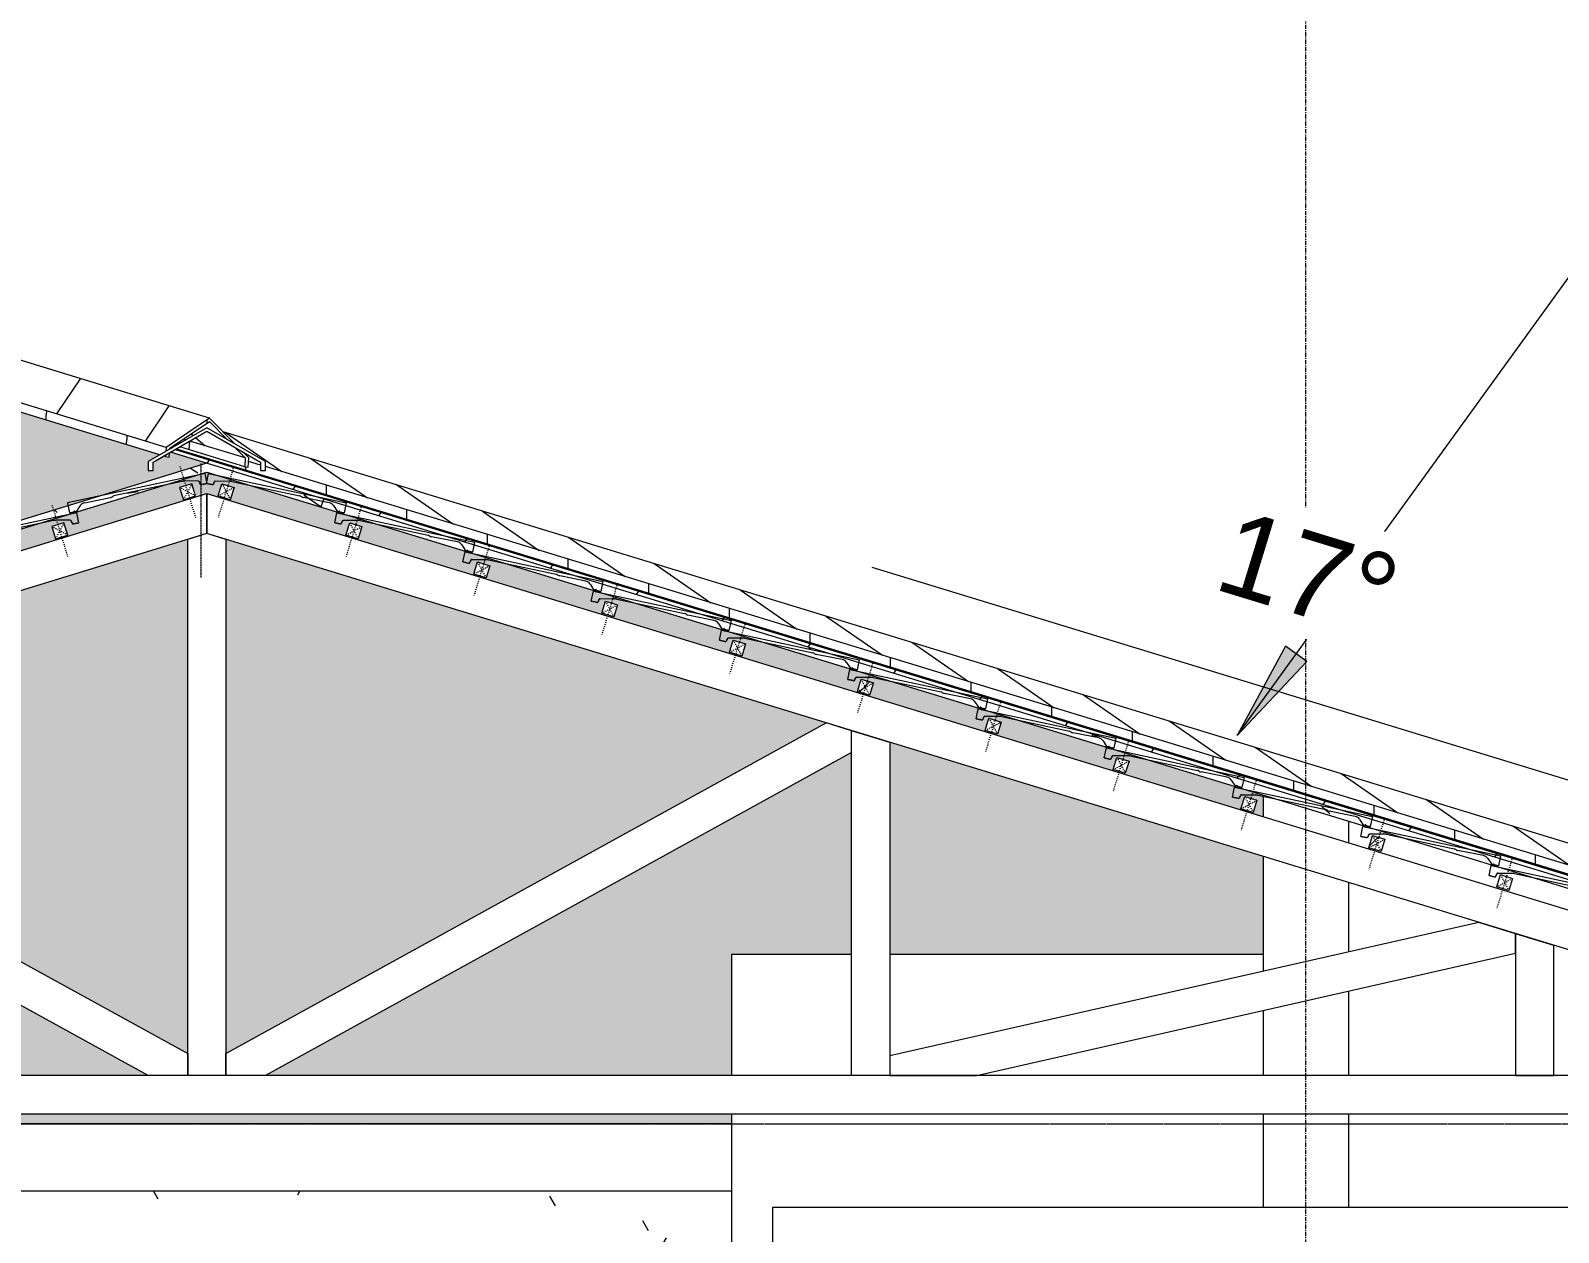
# Model space of a CAD drawing. Header units: millimetres. Extents: x -12186 to 152825, y -4386 to 9463.
# Drawn here: x 102395 to 106952, y 3131 to 6715 of the extents above; entities that cross this region are included whole.
import ezdxf

# ---------------------------------------------------------------- set-up
doc = ezdxf.new("R2010")
doc.units = ezdxf.units.MM
for name, pattern in [('1000 Dashed', [2, 1, -1]), ('Dash', [6.35, 3.175, -3.175]), ('Detail Dash 2', [1.6, 0.8, -0.8]), ('Grid Line', [22.225, 12.7, -3.175, 3.175, -3.175])]:
    doc.linetypes.add(name, pattern=pattern)
for name, color, linetype, lineweight in [('A-CLNG', 13, 'Continuous', 9), ('A-CLNG-PATT', 13, 'Continuous', 9), ('A-DETL', 90, 'Continuous', 5), ('A-DETL-GENF', 92, 'Continuous', 5), ('A-DETL-GENF-HDLN', 1, 'Dash', 5), ('A-FLOR-LEVL', 51, 'Continuous', 5), ('A-ROOF', 132, 'Continuous', 9), ('A-ROOF-MCUT', 132, 'Continuous', 5), ('A-ROOF-OTLN', 132, 'Continuous', 9), ('A-ROOF-PATT', 132, 'Continuous', 9), ('G-ANNO-DIMS', 111, 'Continuous', 5), ('G-ANNO-TEXT', 231, 'Continuous', 5), ('I-WALL', 2, 'Continuous', 9), ('S-BEAM', 12, 'Continuous', 5), ('S-FSTN', 2, 'Continuous', 5), ('S-GRID', 1, 'Continuous', 5)]:
    doc.layers.add(name, color=color, linetype=linetype, lineweight=lineweight)
doc.styles.add('Arial', font='arial.ttf', dxfattribs={"height": 250})
pattern_1 = [(0, (-3547.9, 5504.12), (812.8, 203.2), [33.53, -576.07, 33.53, -3827.27]), (0, (-3547.9, 5504.12), (812.8, 203.2), [-643.128, -576.072, 33.528, -1185.672, -2032]), (0, (-3547.9, 5504.12), (812.8, 203.2), [-2438.4, 33.528, -576.072, 33.528, -1388.872]), (0, (-3547.9, 5504.12), (812.8, 203.2), [-3081.53, -372.87, 33.53, -982.47]), (120, (-3243.1, 5605.72), (-582.376, 602.3054), [33.53, -576.07, 33.53, -3827.27]), (120, (-3243.1, 5605.72), (-582.376, 602.3054), [-643.128, -576.072, 33.528, -1185.672, -2032]), (120, (-3243.1, 5605.72), (-582.376, 602.3054), [-2438.4, 33.528, -576.072, 33.528, -1388.872]), (120, (-3243.1, 5605.72), (-582.376, 602.3054), [-3081.53, -372.87, 33.53, -982.47]), (240, (-3141.5, 6012.12), (-230.424, -805.5054), [33.53, -576.07, 33.53, -3827.27]), (240, (-3141.5, 6012.12), (-230.424, -805.5054), [-643.128, -576.072, 33.528, -1185.672, -2032]), (240, (-3141.5, 6012.12), (-230.424, -805.5054), [-2438.4, 33.528, -576.072, 33.528, -1388.872]), (240, (-3141.5, 6012.12), (-230.424, -805.5054), [-3081.53, -372.87, 33.53, -982.47])]
pattern_2 = [(45, (-3547.9, 5504.12), (-141.421, 141.421), [])]

# ---------------------------------------------------------------- blocks, each defined once
blk = doc.blocks.new('Structural Connections 1 - Structural Connections 1-1359859-Section 3')
at = {"layer": 'S-FSTN'}
blk.add_line((-3024.7, 3455), (-7532.7, 3455), dxfattribs=at)
blk = doc.blocks.new('Timber Truss - Timber Truss-1376232-Section 3')
at = {"layer": 'S-BEAM'}
for p, q in [((-7532.7, 4434.5), (-4589.7, 5334.2)), ((-4589.7, 5334.2), (1879.5, 3356.4)), ((-4589.7, 5334.2), (-4589.7, 5215)), ((-4589.7, 5215), (-4589.7, 5334.2)), ((-4589.7, 5215), (-7532.7, 4315.3)), ((-4589.7, 5215), (-4646.7, 5197.6)), ((-4646.7, 3599), (-4646.7, 5197.6)), ((1838.8, 3249.7), (-4589.7, 5215)), ((-4532.7, 5197.6), (-4589.7, 5215)), ((-4532.7, 5197.6), (-4532.7, 3599)), ((-6436.7, 4650.3), (-4646.7, 3664.1)), ((-4532.7, 3664.1), (-2742.6, 4650.3)), ((-2666.7, 4627.1), (-2742.6, 4650.3)), ((-2552.7, 4592.3), (-2666.7, 4627.1)), ((-2666.7, 3599), (-2666.7, 4627.1)), ((-2666.7, 4562), (-2666.7, 4627.1)), ((-4764.8, 3599), (-6512.7, 4562)), ((-2666.7, 4562), (-4414.6, 3599)), ((-2552.7, 4592.3), (-2552.7, 3599)), ((-796.5, 4055.3), (-2552.7, 3657.4)), ((-686.7, 4021.8), (-796.5, 4055.3)), ((-572.7, 3986.9), (-686.7, 4021.8)), ((-686.7, 4021.8), (-686.7, 3599)), ((-686.7, 3963.3), (-686.7, 4021.8)), ((-572.7, 3599), (-572.7, 3986.9)), ((-2294.7, 3599), (-686.7, 3963.3)), ((-4646.7, 3664.1), (-4646.7, 3599)), ((-4532.7, 3599), (-4532.7, 3664.1)), ((-2552.7, 3657.4), (-2552.7, 3599)), ((696.2, 3599), (-7532.7, 3599)), ((-4646.7, 3599), (-4764.8, 3599)), ((-4532.7, 3599), (-4646.7, 3599)), ((-4414.6, 3599), (-4532.7, 3599)), ((-2552.7, 3599), (-2666.7, 3599)), ((-2552.7, 3599), (-2294.7, 3599)), ((-686.7, 3599), (-572.7, 3599)), ((-7532.7, 3485), (1069, 3485))]:
    blk.add_line(p, q, dxfattribs=at)
blk = doc.blocks.new('Ceilings 1 - Ceilings 2-1438873-Section 3')
at = {"layer": 'A-CLNG-PATT'}
h = blk.add_hatch(dxfattribs=at)
h.set_pattern_fill('FP_152', color=256, style=0, pattern_type=2)
h.set_pattern_definition(pattern_1)
h.paths.add_polyline_path([(-7325.6, 3100), (-6577.7, 3100), (-6577.7, 3255), (-7525.7, 3255), (-7525.7, 3100)])
h = blk.add_hatch(dxfattribs=at)
h.set_pattern_fill('FP_152', color=256, style=0, pattern_type=2)
h.set_pattern_definition(pattern_1)
h.paths.add_polyline_path([(-3024.7, 2793), (-3024.7, 3255), (-6577.7, 3255), (-6577.7, 3100), (-4069.7, 3100), (-4069.7, 2793), (-3906.5, 2793), (-3906.5, 2835), (-3187.9, 2835), (-3187.9, 2793)])
h = blk.add_hatch(dxfattribs=at)
h.set_pattern_fill('FP_152', color=256, style=0, pattern_type=2)
h.set_pattern_definition(pattern_1)
h.paths.add_polyline_path([(-3024.9, 2617), (-3024.7, 2617), (-3024.9, 2793), (-3187.9, 2793), (-3187.9, 2617)])
h.paths.add_polyline_path([(-4041.7, 2617), (-3906.5, 2617), (-3906.5, 2793), (-4069.7, 2793), (-4069.5, 2617)])
at = {"layer": 'A-CLNG'}
for p, q in [((-7525.7, 3100), (-7525.7, 3255)), ((-7525.7, 3255), (-6577.7, 3255)), ((-6577.7, 3255), (-3024.7, 3255)), ((-6577.7, 3255), (-6577.7, 3100)), ((-3906.5, 2793), (-4069.7, 2793)), ((-3024.7, 2793), (-3187.9, 2793))]:
    blk.add_line(p, q, dxfattribs=at)
blk = doc.blocks.new('Repeating Detail - Timber _38 x 38_-372870-Section 3')
at = {"layer": 'A-DETL-GENF'}
for p, q in [((-4634.4, 5363.7), (-4670.8, 5352.6)), ((-4670.8, 5352.6), (-4659.7, 5316.2)), ((-4623.3, 5327.4), (-4634.4, 5363.7)), ((-4659.7, 5316.2), (-4623.3, 5327.4)), ((-5015.8, 5247.1), (-5052.1, 5236)), ((-5004.6, 5210.8), (-5015.8, 5247.1)), ((-5052.1, 5236), (-5041, 5199.7)), ((-5041, 5199.7), (-5004.6, 5210.8))]:
    blk.add_line(p, q, dxfattribs=at)
at = {"layer": 'A-DETL-GENF-HDLN'}
for p, q in [((-4670.4, 5416.5), (-4623.7, 5263.5)), ((-4623.3, 5327.4), (-4670.8, 5352.6)), ((-4634.4, 5363.7), (-4659.7, 5316.2)), ((-5051.8, 5299.9), (-5005, 5146.9)), ((-5015.8, 5247.1), (-5041, 5199.7)), ((-5004.6, 5210.8), (-5052.1, 5236))]:
    blk.add_line(p, q, dxfattribs=at)
blk = doc.blocks.new('Repeating Detail - Conc Roof Tile-372879-Section 3')
at = {"layer": 'A-DETL-GENF'}
for p, q in [((-4594.9, 5394.5), (-5005.6, 5306.6)), ((-4588.5, 5364.7), (-4594.9, 5394.5)), ((-4664.5, 5370.9), (-4866.9, 5327.6)), ((-4664.5, 5370.9), (-4656.5, 5372)), ((-4656.1, 5372), (-4664.5, 5370.9)), ((-4614.9, 5371.9), (-4656.1, 5372)), ((-4612.1, 5370), (-4609.2, 5362.8)), ((-4609.2, 5362.8), (-4612.1, 5370)), ((-4604.3, 5361.3), (-4605.8, 5361)), ((-4588.5, 5364.7), (-4604.3, 5361.3)), ((-4604.3, 5361.3), (-4588.5, 5364.7)), ((-4588.5, 5364.7), (-4604.3, 5361.3)), ((-5005.6, 5306.6), (-4999.2, 5276.8)), ((-4967.4, 5298.5), (-4978, 5282.2)), ((-4954.6, 5307.3), (-4877.1, 5322.7)), ((-4977.4, 5277.5), (-5388.1, 5189.7)), ((-5047, 5253.9), (-5249.4, 5210.6)), ((-5047, 5253.9), (-5039.1, 5255.1)), ((-5038.7, 5255), (-5047, 5253.9)), ((-4997.4, 5254.9), (-5038.7, 5255)), ((-4999.2, 5276.8), (-4986.5, 5279.5)), ((-4986.5, 5279.5), (-4999.2, 5276.8)), ((-4994.6, 5253), (-4991.7, 5245.8)), ((-4991.7, 5245.8), (-4994.6, 5253)), ((-4986.8, 5244.3), (-4988.3, 5244)), ((-4971, 5247.7), (-4986.8, 5244.3)), ((-4986.8, 5244.3), (-4971, 5247.7)), ((-4971, 5247.7), (-4986.8, 5244.3)), ((-4986.5, 5279.5), (-4985.8, 5281.7)), ((-4985.8, 5281.7), (-4986.5, 5279.5)), ((-4985.8, 5281.7), (-4984.1, 5282.1)), ((-4984.1, 5282.1), (-4985.8, 5281.7)), ((-4984.1, 5282.1), (-4982.6, 5280.3)), ((-4982.6, 5280.3), (-4984.1, 5282.1)), ((-4982.6, 5280.3), (-4979.9, 5280.9)), ((-4979.9, 5280.9), (-4982.6, 5280.3)), ((-4971, 5247.7), (-4977.4, 5277.5))]:
    blk.add_line(p, q, dxfattribs=at)
for centre, radius, start, end in [((-4614.9, 5368.9), 3, 22.0757, 89.8219), ((-4606.4, 5363.9), 3, 202.0757, 282.0757), ((-4606.4, 5363.9), 3, 202.0757, 282.0757), ((-4950.6, 5287.6), 20, 101.2845, 147.0757), ((-4878.2, 5332.7), 10, 276.5757, 312.0411), ((-4864.8, 5317.8), 10, 102.0757, 132.0411), ((-4997.4, 5251.9), 3, 22.0757, 89.8219), ((-4988.9, 5246.9), 3, 202.0757, 282.0757), ((-4988.9, 5246.9), 3, 202.0757, 282.0757), ((-4980.5, 5283.9), 3, 282.0757, 327.0757), ((-4980.5, 5283.9), 3, 282.0757, 327.0757)]:
    blk.add_arc(centre, radius, start, end, dxfattribs=at)
blk = doc.blocks.new('Repeating Detail - Timber _38 x 38_-V358-Section 3')
at = {"layer": 'A-DETL-GENF'}
h = blk.add_hatch(dxfattribs=at)
h.set_pattern_fill('FP_136', color=256, style=0, pattern_type=2)
h.set_pattern_definition(pattern_2)
h.paths.add_polyline_path([(-4519.7, 5316.2), (-4508.6, 5352.6), (-4544.9, 5363.7), (-4556, 5327.4)])
h = blk.add_hatch(dxfattribs=at)
h.set_pattern_fill('FP_136', color=256, style=0, pattern_type=2)
h.set_pattern_definition(pattern_2)
h.paths.add_polyline_path([(-2613.1, 4733.3), (-2601.9, 4769.7), (-2638.3, 4780.8), (-2649.4, 4744.4)])
h = blk.add_hatch(dxfattribs=at)
h.set_pattern_fill('FP_136', color=256, style=0, pattern_type=2)
h.set_pattern_definition(pattern_2)
h.paths.add_polyline_path([(-1087.7, 4267), (-1076.6, 4303.3), (-1113, 4314.4), (-1124.1, 4278.1)])
for p, q in [((-4556, 5327.4), (-4544.9, 5363.7)), ((-4544.9, 5363.7), (-4508.6, 5352.6)), ((-4508.6, 5352.6), (-4519.7, 5316.2)), ((-4519.7, 5316.2), (-4556, 5327.4)), ((-4174.7, 5210.8), (-4163.6, 5247.1)), ((-4163.6, 5247.1), (-4127.2, 5236)), ((-4138.4, 5199.7), (-4174.7, 5210.8)), ((-4127.2, 5236), (-4138.4, 5199.7)), ((-3793.4, 5094.2), (-3782.3, 5130.5)), ((-3782.3, 5130.5), (-3745.9, 5119.4)), ((-3745.9, 5119.4), (-3757, 5083.1)), ((-3757, 5083.1), (-3793.4, 5094.2)), ((-3412, 4977.6), (-3400.9, 5013.9)), ((-3400.9, 5013.9), (-3364.6, 5002.8)), ((-3375.7, 4966.5), (-3412, 4977.6)), ((-3364.6, 5002.8), (-3375.7, 4966.5)), ((-3030.7, 4861), (-3019.6, 4897.4)), ((-3019.6, 4897.4), (-2983.3, 4886.3)), ((-2983.3, 4886.3), (-2994.4, 4849.9)), ((-2994.4, 4849.9), (-3030.7, 4861)), ((-2649.4, 4744.4), (-2638.3, 4780.8)), ((-2613.1, 4733.3), (-2649.4, 4744.4)), ((-2638.3, 4780.8), (-2601.9, 4769.7)), ((-2601.9, 4769.7), (-2613.1, 4733.3)), ((-2268.1, 4627.9), (-2257, 4664.2)), ((-2257, 4664.2), (-2220.6, 4653.1)), ((-2220.6, 4653.1), (-2231.7, 4616.7)), ((-2231.7, 4616.7), (-2268.1, 4627.9)), ((-1886.7, 4511.3), (-1875.6, 4547.6)), ((-1850.4, 4500.2), (-1886.7, 4511.3)), ((-1875.6, 4547.6), (-1839.3, 4536.5)), ((-1839.3, 4536.5), (-1850.4, 4500.2)), ((-1505.4, 4394.7), (-1494.3, 4431)), ((-1494.3, 4431), (-1458, 4419.9)), ((-1469.1, 4383.6), (-1505.4, 4394.7)), ((-1458, 4419.9), (-1469.1, 4383.6)), ((-1124.1, 4278.1), (-1113, 4314.4)), ((-1113, 4314.4), (-1076.6, 4303.3)), ((-1076.6, 4303.3), (-1087.7, 4267)), ((-1087.7, 4267), (-1124.1, 4278.1)), ((-742.8, 4161.5), (-731.6, 4197.9)), ((-731.6, 4197.9), (-695.3, 4186.8)), ((-706.4, 4150.4), (-742.8, 4161.5)), ((-695.3, 4186.8), (-706.4, 4150.4))]:
    blk.add_line(p, q, dxfattribs=at)
at = {"layer": 'A-DETL-GENF-HDLN'}
for p, q in [((-4508.9, 5416.5), (-4555.7, 5263.5)), ((-4556, 5327.4), (-4508.6, 5352.6)), ((-4544.9, 5363.7), (-4519.7, 5316.2)), ((-4127.6, 5299.9), (-4174.4, 5146.9)), ((-4163.6, 5247.1), (-4138.4, 5199.7)), ((-4174.7, 5210.8), (-4127.2, 5236)), ((-3746.3, 5183.3), (-3793, 5030.3)), ((-3793.4, 5094.2), (-3745.9, 5119.4)), ((-3782.3, 5130.5), (-3757, 5083.1)), ((-3364.9, 5066.7), (-3411.7, 4913.7)), ((-3400.9, 5013.9), (-3375.7, 4966.5)), ((-3412, 4977.6), (-3364.6, 5002.8)), ((-2983.6, 4950.1), (-3030.4, 4797.1)), ((-3030.7, 4861), (-2983.3, 4886.3)), ((-3019.6, 4897.4), (-2994.4, 4849.9)), ((-2602.3, 4833.6), (-2649.1, 4680.5)), ((-2649.4, 4744.4), (-2601.9, 4769.7)), ((-2638.3, 4780.8), (-2613.1, 4733.3)), ((-2221, 4717), (-2267.7, 4564)), ((-2268.1, 4627.9), (-2220.6, 4653.1)), ((-2257, 4664.2), (-2231.7, 4616.7)), ((-1839.6, 4600.4), (-1886.4, 4447.4)), ((-1886.7, 4511.3), (-1839.3, 4536.5)), ((-1875.6, 4547.6), (-1850.4, 4500.2)), ((-1458.3, 4483.8), (-1505.1, 4330.8)), ((-1494.3, 4431), (-1469.1, 4383.6)), ((-1505.4, 4394.7), (-1458, 4419.9)), ((-1077, 4367.2), (-1123.8, 4214.2)), ((-1124.1, 4278.1), (-1076.6, 4303.3)), ((-1113, 4314.4), (-1087.7, 4267)), ((-695.6, 4250.6), (-742.4, 4097.6)), ((-731.6, 4197.9), (-706.4, 4150.4)), ((-742.8, 4161.5), (-695.3, 4186.8))]:
    blk.add_line(p, q, dxfattribs=at)
blk = doc.blocks.new('Repeating Detail - Conc Roof Tile-V359-Section 3')
at = {"layer": 'A-DETL-GENF'}
for p, q in [((-4590.8, 5364.7), (-4584.5, 5394.5)), ((-4584.5, 5394.5), (-4173.8, 5306.6)), ((-4590.8, 5364.7), (-4575.1, 5361.3)), ((-4575.1, 5361.3), (-4590.8, 5364.7)), ((-4590.8, 5364.7), (-4575.1, 5361.3)), ((-4575.1, 5361.3), (-4573.6, 5361)), ((-4567.2, 5370), (-4570.2, 5362.8)), ((-4570.2, 5362.8), (-4567.2, 5370)), ((-4564.5, 5371.9), (-4523.2, 5372)), ((-4523.2, 5372), (-4514.9, 5370.9)), ((-4514.9, 5370.9), (-4522.8, 5372)), ((-4514.9, 5370.9), (-4312.4, 5327.6)), ((-4224.8, 5307.3), (-4302.3, 5322.7)), ((-4211.9, 5298.5), (-4201.4, 5282.2)), ((-4173.8, 5306.6), (-4180.1, 5276.8)), ((-4208.3, 5247.7), (-4201.9, 5277.5)), ((-4208.3, 5247.7), (-4192.6, 5244.3)), ((-4192.6, 5244.3), (-4208.3, 5247.7)), ((-4208.3, 5247.7), (-4192.6, 5244.3)), ((-4201.9, 5277.5), (-3791.2, 5189.7)), ((-4196.8, 5280.3), (-4199.5, 5280.9)), ((-4199.5, 5280.9), (-4196.8, 5280.3)), ((-4195.2, 5282.1), (-4196.8, 5280.3)), ((-4196.8, 5280.3), (-4195.2, 5282.1)), ((-4193.6, 5281.7), (-4195.2, 5282.1)), ((-4195.2, 5282.1), (-4193.6, 5281.7)), ((-4192.9, 5279.5), (-4193.6, 5281.7)), ((-4193.6, 5281.7), (-4192.9, 5279.5)), ((-4180.1, 5276.8), (-4192.9, 5279.5)), ((-4192.9, 5279.5), (-4180.1, 5276.8)), ((-4192.6, 5244.3), (-4191.1, 5244)), ((-4184.7, 5253), (-4187.7, 5245.8)), ((-4187.7, 5245.8), (-4184.7, 5253)), ((-4182, 5254.9), (-4140.7, 5255)), ((-4140.7, 5255), (-4132.3, 5253.9)), ((-4132.3, 5253.9), (-4140.3, 5255.1)), ((-4132.3, 5253.9), (-3929.9, 5210.6)), ((-3842.3, 5190.3), (-3919.8, 5205.8)), ((-3829.4, 5181.6), (-3818.8, 5165.3)), ((-3825.8, 5130.8), (-3819.4, 5160.6)), ((-3819.4, 5160.6), (-3408.7, 5072.7)), ((-3814.2, 5163.4), (-3816.9, 5164)), ((-3816.9, 5164), (-3814.2, 5163.4)), ((-3812.7, 5165.1), (-3814.2, 5163.4)), ((-3814.2, 5163.4), (-3812.7, 5165.1)), ((-3811, 5164.8), (-3812.7, 5165.1)), ((-3812.7, 5165.1), (-3811, 5164.8)), ((-3810.3, 5162.6), (-3811, 5164.8)), ((-3811, 5164.8), (-3810.3, 5162.6)), ((-3797.6, 5159.8), (-3810.3, 5162.6)), ((-3810.3, 5162.6), (-3797.6, 5159.8)), ((-3791.2, 5189.7), (-3797.6, 5159.8)), ((-3825.8, 5130.8), (-3810, 5127.4)), ((-3810, 5127.4), (-3825.8, 5130.8)), ((-3825.8, 5130.8), (-3810, 5127.4)), ((-3810, 5127.4), (-3808.5, 5127.1)), ((-3802.2, 5136.1), (-3805.1, 5128.9)), ((-3805.1, 5128.9), (-3802.2, 5136.1)), ((-3799.4, 5138), (-3758.2, 5138.1)), ((-3758.2, 5138.1), (-3749.8, 5137)), ((-3749.8, 5137), (-3757.8, 5138.1)), ((-3749.8, 5137), (-3547.4, 5093.7)), ((-3459.7, 5073.4), (-3537.2, 5088.8)), ((-3446.9, 5064.6), (-3436.3, 5048.3)), ((-3408.7, 5072.7), (-3415.1, 5042.9)), ((-3443.3, 5013.8), (-3436.9, 5043.6)), ((-3443.3, 5013.8), (-3427.5, 5010.4)), ((-3427.5, 5010.4), (-3443.3, 5013.8)), ((-3443.3, 5013.8), (-3427.5, 5010.4)), ((-3436.9, 5043.6), (-3026.2, 4955.8)), ((-3431.7, 5046.4), (-3434.4, 5047)), ((-3434.4, 5047), (-3431.7, 5046.4)), ((-3430.2, 5048.2), (-3431.7, 5046.4)), ((-3431.7, 5046.4), (-3430.2, 5048.2)), ((-3428.5, 5047.8), (-3430.2, 5048.2)), ((-3430.2, 5048.2), (-3428.5, 5047.8)), ((-3427.8, 5045.6), (-3428.5, 5047.8)), ((-3428.5, 5047.8), (-3427.8, 5045.6)), ((-3415.1, 5042.9), (-3427.8, 5045.6)), ((-3427.8, 5045.6), (-3415.1, 5042.9)), ((-3419.7, 5019.2), (-3422.6, 5011.9)), ((-3422.6, 5011.9), (-3419.7, 5019.2)), ((-3416.9, 5021), (-3375.6, 5021.2)), ((-3375.6, 5021.2), (-3367.3, 5020)), ((-3367.3, 5020), (-3375.2, 5021.2)), ((-3367.3, 5020), (-3164.9, 4976.7)), ((-3427.5, 5010.4), (-3426, 5010.1)), ((-3077.2, 4956.4), (-3154.7, 4971.9)), ((-3064.3, 4947.7), (-3053.8, 4931.4)), ((-3060.8, 4896.9), (-3054.4, 4926.7)), ((-3054.4, 4926.7), (-2643.7, 4838.8)), ((-3049.2, 4929.5), (-3051.9, 4930.1)), ((-3051.9, 4930.1), (-3049.2, 4929.5)), ((-3047.7, 4931.2), (-3049.2, 4929.5)), ((-3049.2, 4929.5), (-3047.7, 4931.2)), ((-3046, 4930.9), (-3047.7, 4931.2)), ((-3047.7, 4931.2), (-3046, 4930.9)), ((-3045.3, 4928.7), (-3046, 4930.9)), ((-3046, 4930.9), (-3045.3, 4928.7)), ((-3032.6, 4925.9), (-3045.3, 4928.7)), ((-3045.3, 4928.7), (-3032.6, 4925.9)), ((-3026.2, 4955.8), (-3032.6, 4925.9)), ((-3060.8, 4896.9), (-3045, 4893.5)), ((-3045, 4893.5), (-3060.8, 4896.9)), ((-3060.8, 4896.9), (-3045, 4893.5)), ((-3045, 4893.5), (-3043.5, 4893.2)), ((-3037.2, 4902.2), (-3040.1, 4895)), ((-3040.1, 4895), (-3037.2, 4902.2)), ((-3034.4, 4904.1), (-2993.1, 4904.2)), ((-2993.1, 4904.2), (-2984.8, 4903.1)), ((-2984.8, 4903.1), (-2992.7, 4904.2)), ((-2984.8, 4903.1), (-2782.3, 4859.8)), ((-2694.7, 4839.5), (-2772.2, 4854.9)), ((-2681.8, 4830.7), (-2671.3, 4814.4)), ((-2643.7, 4838.8), (-2650.1, 4809)), ((-2678.2, 4779.9), (-2671.9, 4809.7)), ((-2671.9, 4809.7), (-2261.2, 4721.9)), ((-2666.7, 4812.5), (-2669.4, 4813.1)), ((-2669.4, 4813.1), (-2666.7, 4812.5)), ((-2665.1, 4814.3), (-2666.7, 4812.5)), ((-2666.7, 4812.5), (-2665.1, 4814.3)), ((-2663.5, 4813.9), (-2665.1, 4814.3)), ((-2665.1, 4814.3), (-2663.5, 4813.9)), ((-2662.8, 4811.7), (-2663.5, 4813.9)), ((-2663.5, 4813.9), (-2662.8, 4811.7)), ((-2650.1, 4809), (-2662.8, 4811.7)), ((-2662.8, 4811.7), (-2650.1, 4809)), ((-2654.6, 4785.3), (-2657.6, 4778)), ((-2657.6, 4778), (-2654.6, 4785.3)), ((-2651.9, 4787.1), (-2610.6, 4787.3)), ((-2610.6, 4787.3), (-2602.3, 4786.2)), ((-2602.3, 4786.2), (-2610.2, 4787.3)), ((-2602.3, 4786.2), (-2399.8, 4742.8)), ((-2678.2, 4779.9), (-2662.5, 4776.5)), ((-2662.5, 4776.5), (-2678.2, 4779.9)), ((-2678.2, 4779.9), (-2662.5, 4776.5)), ((-2662.5, 4776.5), (-2661, 4776.2)), ((-2312.2, 4722.5), (-2389.7, 4738)), ((-2299.3, 4713.8), (-2288.7, 4697.5)), ((-2284.2, 4695.6), (-2286.9, 4696.2)), ((-2286.9, 4696.2), (-2284.2, 4695.6)), ((-2282.6, 4697.3), (-2284.2, 4695.6)), ((-2284.2, 4695.6), (-2282.6, 4697.3)), ((-2281, 4697), (-2282.6, 4697.3)), ((-2282.6, 4697.3), (-2281, 4697)), ((-2280.2, 4694.8), (-2281, 4697)), ((-2281, 4697), (-2280.2, 4694.8)), ((-2267.5, 4692), (-2280.2, 4694.8)), ((-2280.2, 4694.8), (-2267.5, 4692)), ((-2261.2, 4721.9), (-2267.5, 4692)), ((-2295.7, 4663), (-2289.3, 4692.8)), ((-2295.7, 4663), (-2279.9, 4659.6)), ((-2279.9, 4659.6), (-2295.7, 4663)), ((-2295.7, 4663), (-2279.9, 4659.6)), ((-2289.3, 4692.8), (-1878.6, 4604.9)), ((-2279.9, 4659.6), (-2278.5, 4659.3)), ((-2272.1, 4668.3), (-2275, 4661.1)), ((-2275, 4661.1), (-2272.1, 4668.3)), ((-2269.3, 4670.2), (-2228.1, 4670.3)), ((-2228.1, 4670.3), (-2219.7, 4669.2)), ((-2219.7, 4669.2), (-2227.7, 4670.3)), ((-2219.7, 4669.2), (-2017.3, 4625.9)), ((-1929.6, 4605.6), (-2007.1, 4621)), ((-1878.6, 4604.9), (-1885, 4575.1)), ((-1916.8, 4596.8), (-1906.2, 4580.5)), ((-1913.2, 4546), (-1906.8, 4575.8)), ((-1906.8, 4575.8), (-1496.1, 4488)), ((-1901.6, 4578.7), (-1904.3, 4579.2)), ((-1904.3, 4579.2), (-1901.6, 4578.7)), ((-1900.1, 4580.4), (-1901.6, 4578.7)), ((-1901.6, 4578.7), (-1900.1, 4580.4)), ((-1898.4, 4580), (-1900.1, 4580.4)), ((-1900.1, 4580.4), (-1898.4, 4580)), ((-1897.7, 4577.8), (-1898.4, 4580)), ((-1898.4, 4580), (-1897.7, 4577.8)), ((-1885, 4575.1), (-1897.7, 4577.8)), ((-1897.7, 4577.8), (-1885, 4575.1)), ((-1913.2, 4546), (-1897.4, 4542.6)), ((-1897.4, 4542.6), (-1913.2, 4546)), ((-1913.2, 4546), (-1897.4, 4542.6)), ((-1897.4, 4542.6), (-1895.9, 4542.3)), ((-1889.6, 4551.4), (-1892.5, 4544.1)), ((-1892.5, 4544.1), (-1889.6, 4551.4)), ((-1886.8, 4553.2), (-1845.5, 4553.4)), ((-1845.5, 4553.4), (-1837.2, 4552.3)), ((-1837.2, 4552.3), (-1845.2, 4553.4)), ((-1837.2, 4552.3), (-1634.8, 4508.9)), ((-1547.1, 4488.6), (-1624.6, 4504.1)), ((-1534.3, 4479.9), (-1523.7, 4463.6)), ((-1496.1, 4488), (-1502.5, 4458.1)), ((-1530.7, 4429.1), (-1524.3, 4458.9)), ((-1530.7, 4429.1), (-1514.9, 4425.7)), ((-1514.9, 4425.7), (-1530.7, 4429.1)), ((-1530.7, 4429.1), (-1514.9, 4425.7)), ((-1524.3, 4458.9), (-1113.6, 4371)), ((-1519.1, 4461.7), (-1521.8, 4462.3)), ((-1521.8, 4462.3), (-1519.1, 4461.7)), ((-1517.6, 4463.4), (-1519.1, 4461.7)), ((-1519.1, 4461.7), (-1517.6, 4463.4)), ((-1515.9, 4463.1), (-1517.6, 4463.4)), ((-1517.6, 4463.4), (-1515.9, 4463.1)), ((-1515.2, 4460.9), (-1515.9, 4463.1)), ((-1515.9, 4463.1), (-1515.2, 4460.9)), ((-1502.5, 4458.1), (-1515.2, 4460.9)), ((-1515.2, 4460.9), (-1502.5, 4458.1)), ((-1514.9, 4425.7), (-1513.4, 4425.4)), ((-1507.1, 4434.4), (-1510, 4427.2)), ((-1510, 4427.2), (-1507.1, 4434.4)), ((-1504.3, 4436.3), (-1463, 4436.4)), ((-1463, 4436.4), (-1454.7, 4435.3)), ((-1454.7, 4435.3), (-1462.6, 4436.4)), ((-1454.7, 4435.3), (-1252.3, 4392)), ((-1164.6, 4371.7), (-1242.1, 4387.1)), ((-1151.7, 4362.9), (-1141.2, 4346.6)), ((-1148.2, 4312.1), (-1141.8, 4341.9)), ((-1141.8, 4341.9), (-731.1, 4254.1)), ((-1136.6, 4344.8), (-1139.3, 4345.3)), ((-1139.3, 4345.3), (-1136.6, 4344.8)), ((-1135, 4346.5), (-1136.6, 4344.8)), ((-1136.6, 4344.8), (-1135, 4346.5)), ((-1133.4, 4346.1), (-1135, 4346.5)), ((-1135, 4346.5), (-1133.4, 4346.1)), ((-1132.7, 4343.9), (-1133.4, 4346.1)), ((-1133.4, 4346.1), (-1132.7, 4343.9)), ((-1120, 4341.2), (-1132.7, 4343.9)), ((-1132.7, 4343.9), (-1120, 4341.2)), ((-1113.6, 4371), (-1120, 4341.2)), ((-1148.2, 4312.1), (-1132.4, 4308.7)), ((-1132.4, 4308.7), (-1148.2, 4312.1)), ((-1148.2, 4312.1), (-1132.4, 4308.7)), ((-1132.4, 4308.7), (-1130.9, 4308.4)), ((-1124.5, 4317.5), (-1127.5, 4310.2)), ((-1127.5, 4310.2), (-1124.5, 4317.5)), ((-1121.8, 4319.3), (-1080.5, 4319.5)), ((-1080.5, 4319.5), (-1072.2, 4318.4)), ((-1072.2, 4318.4), (-1080.1, 4319.5)), ((-1072.2, 4318.4), (-869.7, 4275)), ((-782.1, 4254.7), (-859.6, 4270.2)), ((-769.2, 4246), (-758.7, 4229.7)), ((-731.1, 4254.1), (-737.4, 4224.2)), ((-765.6, 4195.2), (-759.3, 4225)), ((-765.6, 4195.2), (-749.9, 4191.8)), ((-749.9, 4191.8), (-765.6, 4195.2)), ((-765.6, 4195.2), (-749.9, 4191.8)), ((-759.3, 4225), (-348.5, 4137.1)), ((-754.1, 4227.8), (-756.8, 4228.4)), ((-756.8, 4228.4), (-754.1, 4227.8)), ((-752.5, 4229.5), (-754.1, 4227.8)), ((-754.1, 4227.8), (-752.5, 4229.5)), ((-750.9, 4229.2), (-752.5, 4229.5)), ((-752.5, 4229.5), (-750.9, 4229.2)), ((-750.2, 4227), (-750.9, 4229.2)), ((-750.9, 4229.2), (-750.2, 4227)), ((-737.4, 4224.2), (-750.2, 4227)), ((-750.2, 4227), (-737.4, 4224.2)), ((-742, 4200.5), (-745, 4193.3)), ((-745, 4193.3), (-742, 4200.5)), ((-739.3, 4202.4), (-698, 4202.5)), ((-698, 4202.5), (-689.6, 4201.4)), ((-689.6, 4201.4), (-697.6, 4202.5)), ((-689.6, 4201.4), (-487.2, 4158.1)), ((-749.9, 4191.8), (-748.4, 4191.5))]:
    blk.add_line(p, q, dxfattribs=at)
for centre, radius, start, end in [((-4573, 5363.9), 3, 257.9243, 337.9243), ((-4573, 5363.9), 3, 257.9243, 337.9243), ((-4564.5, 5368.9), 3, 90.1781, 157.9243), ((-4314.5, 5317.8), 10, 47.9589, 77.9243), ((-4301.1, 5332.7), 10, 227.9589, 263.4243), ((-4228.7, 5287.6), 20, 32.9243, 78.7155), ((-4198.8, 5283.9), 3, 212.9243, 257.9243), ((-4198.8, 5283.9), 3, 212.9243, 257.9243), ((-4190.4, 5246.9), 3, 257.9243, 337.9243), ((-4190.4, 5246.9), 3, 257.9243, 337.9243), ((-4181.9, 5251.9), 3, 90.1781, 157.9243), ((-3932, 5200.9), 10, 47.9589, 77.9243), ((-3918.6, 5215.7), 10, 227.9589, 263.4243), ((-3846.2, 5170.7), 20, 32.9243, 78.7155), ((-3816.3, 5166.9), 3, 212.9243, 257.9243), ((-3816.3, 5166.9), 3, 212.9243, 257.9243), ((-3807.9, 5130), 3, 257.9243, 337.9243), ((-3807.9, 5130), 3, 257.9243, 337.9243), ((-3799.4, 5135), 3, 90.1781, 157.9243), ((-3549.5, 5083.9), 10, 47.9589, 77.9243), ((-3536.1, 5098.8), 10, 227.9589, 263.4243), ((-3463.7, 5053.8), 20, 32.9243, 78.7155), ((-3433.8, 5050), 3, 212.9243, 257.9243), ((-3433.8, 5050), 3, 212.9243, 257.9243), ((-3416.9, 5018), 3, 90.1781, 157.9243), ((-3425.4, 5013), 3, 257.9243, 337.9243), ((-3425.4, 5013), 3, 257.9243, 337.9243), ((-3167, 4967), 10, 47.9589, 77.9243), ((-3153.6, 4981.8), 10, 227.9589, 263.4243), ((-3081.1, 4936.8), 20, 32.9243, 78.7155), ((-3051.3, 4933), 3, 212.9243, 257.9243), ((-3051.3, 4933), 3, 212.9243, 257.9243), ((-3042.9, 4896.1), 3, 257.9243, 337.9243), ((-3042.9, 4896.1), 3, 257.9243, 337.9243), ((-3034.4, 4901.1), 3, 90.1781, 157.9243), ((-2784.4, 4850), 10, 47.9589, 77.9243), ((-2771, 4864.9), 10, 227.9589, 263.4243), ((-2698.6, 4819.9), 20, 32.9243, 78.7155), ((-2668.7, 4816.1), 3, 212.9243, 257.9243), ((-2668.7, 4816.1), 3, 212.9243, 257.9243), ((-2651.9, 4784.1), 3, 90.1781, 157.9243), ((-2660.3, 4779.1), 3, 257.9243, 337.9243), ((-2660.3, 4779.1), 3, 257.9243, 337.9243), ((-2401.9, 4733.1), 10, 47.9589, 77.9243), ((-2388.5, 4747.9), 10, 227.9589, 263.4243), ((-2316.1, 4702.9), 20, 32.9243, 78.7155), ((-2286.2, 4699.1), 3, 212.9243, 257.9243), ((-2286.2, 4699.1), 3, 212.9243, 257.9243), ((-2277.8, 4662.2), 3, 257.9243, 337.9243), ((-2277.8, 4662.2), 3, 257.9243, 337.9243), ((-2269.3, 4667.2), 3, 90.1781, 157.9243), ((-2019.4, 4616.1), 10, 47.9589, 77.9243), ((-2006, 4631), 10, 227.9589, 263.4243), ((-1933.6, 4586), 20, 32.9243, 78.7155), ((-1903.7, 4582.2), 3, 212.9243, 257.9243), ((-1903.7, 4582.2), 3, 212.9243, 257.9243), ((-1895.3, 4545.3), 3, 257.9243, 337.9243), ((-1895.3, 4545.3), 3, 257.9243, 337.9243), ((-1886.8, 4550.2), 3, 90.1781, 157.9243), ((-1636.9, 4499.2), 10, 47.9589, 77.9243), ((-1623.5, 4514), 10, 227.9589, 263.4243), ((-1551, 4469), 20, 32.9243, 78.7155), ((-1521.2, 4465.2), 3, 212.9243, 257.9243), ((-1521.2, 4465.2), 3, 212.9243, 257.9243), ((-1512.8, 4428.3), 3, 257.9243, 337.9243), ((-1512.8, 4428.3), 3, 257.9243, 337.9243), ((-1504.3, 4433.3), 3, 90.1781, 157.9243), ((-1254.3, 4382.2), 10, 47.9589, 77.9243), ((-1241, 4397.1), 10, 227.9589, 263.4243), ((-1168.5, 4352.1), 20, 32.9243, 78.7155), ((-1138.7, 4348.3), 3, 212.9243, 257.9243), ((-1138.7, 4348.3), 3, 212.9243, 257.9243), ((-1130.3, 4311.4), 3, 257.9243, 337.9243), ((-1130.3, 4311.4), 3, 257.9243, 337.9243), ((-1121.8, 4316.3), 3, 90.1781, 157.9243), ((-871.8, 4265.3), 10, 47.9589, 77.9243), ((-858.4, 4280.1), 10, 227.9589, 263.4243), ((-786, 4235.1), 20, 32.9243, 78.7155), ((-756.1, 4231.3), 3, 212.9243, 257.9243), ((-756.1, 4231.3), 3, 212.9243, 257.9243), ((-747.7, 4194.4), 3, 257.9243, 337.9243), ((-747.7, 4194.4), 3, 257.9243, 337.9243), ((-739.2, 4199.4), 3, 90.1781, 157.9243)]:
    blk.add_arc(centre, radius, start, end, dxfattribs=at)

msp = doc.modelspace()

# ---------------------------------------------------------------- hatches: boundary and pattern name
at = {"layer": 'A-ROOF-PATT', "lineweight": 5}
h = msp.add_hatch(dxfattribs=at)
h.set_pattern_fill('FP_151', color=256, style=0, pattern_type=2)
h.set_pattern_definition([(56.095, (102245.07, 5705.3), (-318.35, 0.002), [])])
h.paths.add_polyline_path([(102799.9, 5472.3), (102929.5, 5559.4), (101690.2, 5938.3), (101606.1, 5837.3), (102761.2, 5484.1)])
h = msp.add_hatch(dxfattribs=at)
h.set_pattern_fill('FP_150', color=256, style=0, pattern_type=2)
h.set_pattern_definition([(86.56, (102202.62, 5648.73), (-244.88, -0.001), [])])
h.paths.add_polyline_path([(102799, 5460.2), (102799.2, 5460.3), (102799.9, 5472.3), (101606.1, 5837.3), (101604.6, 5825.4), (102761.2, 5471.8)])
h = msp.add_hatch(dxfattribs=at)
h.set_pattern_fill('FP_118', color=256, style=0, pattern_type=2)
h.set_pattern_definition([(0, (107510.896, -935.11), (323.85, 44.557), [76.2, -63.5, 88.9, -38.1, -165.1]), (0, (107510.896, -935.11), (323.85, 44.557), [-266.7, 114.3, -50.8]), (0, (107587.096, -933.254), (323.85, 44.557), [63.5, -241.3, 50.8, -76.2]), (0, (107739.496, -937.896), (323.85, 44.557), [38.1, -393.7]), (90, (107510.9, -935.11), (-107.95, 44.557), [42.701, -135.529]), (90, (107587.1, -935.11), (-107.95, 44.557), [41.773, -136.457]), (90, (107650.6, -935.11), (-107.95, 44.557), [38.988, -139.242]), (90, (107739.5, -937.9), (-107.95, 44.557), [42.701, -135.529]), (90, (107777.6, -937.9), (-107.95, 44.557), [42.701, -135.529]), (90, (107891.9, -935.11), (-107.95, 44.557), [40.844, -137.385])])
h.paths.add_polyline_path([(84400.2, 3431.1), (84513.4, 3431.1), (84513.4, 3435.3), (84486.7, 3457.6), (84413.9, 3435.3)])
h.paths.add_polyline_path([(96400.2, 3431.1), (102921.2, 5424.8), (102812.7, 5458), (102809.6, 5456.2), (102808.8, 5443.5), (102789.9, 5444.9), (102761.2, 5428.3), (102761.2, 5402.9), (102746.2, 5402.9), (102746.2, 5429.7), (102781.4, 5450), (101616.4, 5806.2), (92292.5, 5806.2), (92292.5, 5784.4), (84595.5, 3431.1), (96351.2, 3431.1)])
h = msp.add_hatch(dxfattribs=at)
h.set_pattern_fill('FP_123', color=256, style=0, pattern_type=2)
h.set_pattern_definition([(56.205, (105501.4, 4670.12), (-308.4, -0.001), [])])
h.paths.add_polyline_path([(109355.7, 3457.6), (109366.9, 3466.9), (102827.1, 5466.3), (102812.7, 5458), (109329.1, 3465.7)])
h.paths.add_polyline_path([(102810.2, 5466.7), (102815.7, 5469.8), (102812.4, 5470.8), (102810.4, 5469.5)])
h.paths.add_polyline_path([(101616.4, 5806.2), (101602.7, 5810.4), (101560.6, 5810.4), (101574.3, 5806.2), (101606.1, 5806.2)])
h = msp.add_hatch(dxfattribs=at)
h.set_pattern_fill('FP_149', color=256, style=0, pattern_type=2)
h.set_pattern_definition([(86.56, (102201.41, 5635.15), (-244.88, -0.001), [])])
h.paths.add_polyline_path([(102798.2, 5444.9), (102798.5, 5449.9), (102792.8, 5446.6)])
h.paths.add_polyline_path([(102781.4, 5450), (102799, 5460.2), (101604.6, 5825.4), (101602.7, 5810.4), (102761.2, 5456.2)])
h = msp.add_hatch(dxfattribs=at)
h.set_pattern_fill('FP_146', color=256, style=0, pattern_type=2)
h.set_pattern_definition([(90, (102922.33, 5486.34), (-240.42, 1e-14), [])])
h.paths.add_polyline_path([(103044.7, 5413.3), (103046.4, 5440.6), (103028.7, 5458.6), (103003.8, 5473), (103035.8, 5440.6), (103034.2, 5414.6)])
h.paths.add_polyline_path([(102808.8, 5443.5), (102809.6, 5456.2), (102798.5, 5449.9), (102798.2, 5444.9)])
h.paths.add_polyline_path([(102799.2, 5460.3), (102810.2, 5466.7), (102810.4, 5469.5), (102928.8, 5549.2), (102980.9, 5496.3), (103005.7, 5482), (102929.5, 5559.4), (102799.9, 5472.3)])
h = msp.add_hatch(dxfattribs=at)
h.set_pattern_fill('FP_148', color=256, style=0, pattern_type=2)
h.set_pattern_definition([(139.587, (102343.76, 5690.08), (-160.918, 0.002), [])])
h.paths.add_polyline_path([(103035.8, 5440.6), (103003.8, 5473), (102921.2, 5520.7), (102870.1, 5491.2), (103035.5, 5440.6)])
h.paths.add_polyline_path([(102858.7, 5494.7), (102921.2, 5530.8), (102980.9, 5496.3), (102928.8, 5549.2), (102851.3, 5497)])
h = msp.add_hatch(dxfattribs=at)
h.set_pattern_fill('FP_125', color=256, style=0, pattern_type=2)
h.set_pattern_definition([(145.26, (105619.85, 4675.995), (-143.142, 0.0011), [])])
h.paths.add_polyline_path([(109566, 3436.8), (109442.2, 3540.1), (102969.1, 5519.2), (103005.7, 5482), (103096.2, 5429.7), (103096.2, 5414.8), (109491.2, 3459.6)])
h.paths.add_polyline_path([(103081.2, 5419.4), (103081.2, 5428.3), (103028.8, 5458.6), (103046.4, 5440.6), (103046.4, 5430), (103063.4, 5424.8)])
h = msp.add_hatch(dxfattribs=at)
h.set_pattern_fill('FP_122', color=256, style=0, pattern_type=2)
h.set_pattern_definition([(163, (105676.415, 4596.82), (-240.4161, -0.0001), [])])
h.paths.add_polyline_path([(109555.4, 3409.3), (109566, 3409.3), (102830.7, 5468.4), (102827.1, 5466.3), (109491.2, 3428.9)])
h.paths.add_polyline_path([(102815.7, 5469.8), (102818.2, 5472.3), (102814.5, 5472.3), (102812.4, 5470.8)])
h = msp.add_hatch(dxfattribs=at)
h.set_pattern_fill('FP_121', color=256, style=0, pattern_type=2)
h.set_pattern_definition([(90, (105681.72, 4604.5), (-240.416, 1e-14), [])])
h.paths.add_polyline_path([(109566, 3409.3), (109566, 3424.6), (103095.5, 5402.9), (103081.2, 5402.9), (103081.2, 5407.2), (103045, 5417.9), (103044.7, 5413.3), (103034.2, 5414.6), (102840.2, 5473.9), (102830.7, 5468.4), (109491.2, 3432.1)])
h.paths.add_polyline_path([(102819.3, 5471.9), (102828.8, 5477.4), (102824.2, 5478.8), (102815.7, 5473.1), (102818.2, 5472.3)])
h = msp.add_hatch(dxfattribs=at)
h.set_pattern_fill('FP_147', color=256, style=0, pattern_type=2)
h.set_pattern_definition([(86.56, (102388.5, 5625.23), (-244.88, -0.001), [])])
h.paths.add_polyline_path([(103034.2, 5414.6), (103035.8, 5440.6), (102870.1, 5491.2), (102840.2, 5473.9), (103000.8, 5424.8)])
h.paths.add_polyline_path([(102828.8, 5477.4), (102858.7, 5494.7), (102851.3, 5497), (102824.2, 5478.8)])
h = msp.add_hatch(dxfattribs=at)
h.set_pattern_fill('FP_116', color=256, style=0, pattern_type=2)
h.set_pattern_definition([(50, (103963, 5504.1), (728.737, -63.756), [76.2, -838.2]), (355, (103963, 5504.1), (-140.97, 764.23), [60.96, -670.56]), (100.451, (104023.7, 5498.8), (587.77, 700.467), [64.76, -712.36]), (46.184, (103963, 5707.3), (1084.32, -168.17), [114.3, -1257.3]), (96.636, (104053.3, 5693.3), (949.61, 989.71), [97.14, -1068.54]), (351.184, (103963, 5707.3), (949.62, 989.7), [91.44, -1005.84]), (21, (104064.6, 5656.5), (606.46, -409.06), [76.2, -838.2]), (326, (104064.6, 5656.5), (247.21, 736.75), [60.96, -670.56]), (71.451, (104115.1, 5622.4), (853.67, 327.685), [64.76, -712.36]), (37.5, (103963, 5504.12), (12.355, 338.22), [33.528, -628.904, 33.528, -647.192, -673.1]), (37.5, (103963, 5504.12), (12.355, 338.22), [-1343.152, 33.528, -639.572]), (7.5, (103963, 5504.12), (267.279, 400.722), [33.528, -354.584, 33.528, -613.664, -256.54]), (7.5, (103963, 5504.12), (267.279, 400.722), [-1035.304, 33.528, -223.012]), (327.5, (103736.42, 5504.12), (542.363, -22.915), [33.528, -220.472, 33.528, -1810.512]), (327.5, (103736.42, 5504.12), (542.363, -22.915), [-287.528, -758.952, 33.528, -1018.032]), (317.5, (103634.8, 5504.1), (592.517, 101.707), [33.528, -296.672, 33.528, -492.76, -746.76]), (317.5, (103634.8, 5504.1), (592.517, 101.707), [-856.49, 33.53, -713.23])])
h.paths.add_polyline_path([(109442.2, 3405), (109442.2, 3431.1), (102921.2, 5424.8), (96400.2, 3431.1), (96400.2, 3405), (96454.8, 3421.7), (96450.7, 3435), (96498.5, 3449.6), (96502.6, 3436.3), (102921.2, 5398.7), (109380.2, 3424)])
h = msp.add_hatch(dxfattribs=at)
h.set_pattern_fill('FP_120', color=256, style=0, pattern_type=2)
h.set_pattern_definition([(90, (105681.72, 4618.24), (-240.416, 1e-14), [])])
h.paths.add_polyline_path([(109566, 3424.6), (109566, 3436.8), (103096.2, 5414.8), (103096.2, 5402.6), (109491.2, 3447.5)])
h.paths.add_polyline_path([(103081.2, 5407.2), (103081.2, 5419.4), (103045.8, 5430.2), (103045.7, 5418.1), (103046.4, 5417.9)])
h = msp.add_hatch(dxfattribs=at)
h.set_pattern_fill('FP_117', color=256, style=0, pattern_type=2)
h.set_pattern_definition([(0, (107510.896, 12121.657), (323.85, 44.557), [76.2, -63.5, 88.9, -38.1, -165.1]), (0, (107510.896, 12121.657), (323.85, 44.557), [-266.7, 114.3, -50.8]), (0, (107587.096, 12123.513), (323.85, 44.557), [63.5, -241.3, 50.8, -76.2]), (0, (107739.496, 12118.87), (323.85, 44.557), [38.1, -393.7]), (90, (107510.9, 12121.66), (-107.95, 44.557), [42.701, -135.529]), (90, (107587.1, 12121.66), (-107.95, 44.557), [41.773, -136.457]), (90, (107650.6, 12121.66), (-107.95, 44.557), [38.988, -139.242]), (90, (107739.5, 12118.87), (-107.95, 44.557), [42.701, -135.529]), (90, (107777.6, 12118.87), (-107.95, 44.557), [42.701, -135.529]), (90, (107891.9, 12121.66), (-107.95, 44.557), [40.844, -137.385])])
h.paths.add_polyline_path([(109417.2, 3405), (109442.2, 3405), (109412.2, 3414.2), (109412.2, 3405)])
h.paths.add_polyline_path([(108808.9, 3415), (108579.9, 3485), (108392.2, 3485), (108392.2, 3455), (108444.7, 3455), (108444.7, 3415), (108504.5, 3415)])
h.paths.add_polyline_path([(109380.2, 3415), (109409.5, 3415), (108392.2, 3726), (108392.2, 3661.6), (109198.8, 3415)])
h.paths.add_polyline_path([(109092.4, 3450.9), (109056.1, 3462), (109067.2, 3498.4), (109103.5, 3487.3)])
h.paths.add_polyline_path([(102978.2, 3455), (104486.2, 3455), (104486.2, 3485), (99978.2, 3485), (99978.2, 3455), (102864.2, 3455)])
h.paths.add_polyline_path([(108711.1, 3567.5), (108674.8, 3578.6), (108685.9, 3614.9), (108722.2, 3603.8)])
h.paths.add_polyline_path([(99978.2, 3599), (100623.1, 3599.7), (99978.2, 3745.8), (99978.2, 3718)])
h.paths.add_polyline_path([(101074.2, 3599), (102746.1, 3599), (100998.2, 4562), (100998.2, 3599)])
h.paths.add_polyline_path([(104126, 3599), (104486.2, 3599), (104486.2, 3959.6), (104844.2, 3959.6), (104844.2, 4562), (103096.3, 3599), (103250.3, 3599)])
h.paths.add_polyline_path([(100884.2, 3657.4), (100884.2, 4592.3), (99978.2, 4315.3), (99978.2, 3862.7), (100626.3, 3715.9)])
h.paths.add_polyline_path([(102864.2, 3664.1), (102864.2, 5197.6), (101074.2, 4650.3), (102746.1, 3729.2)])
h.paths.add_polyline_path([(102978.2, 3664.1), (104768.3, 4650.3), (102978.2, 5197.6), (102978.2, 4436.7)])
h.paths.add_polyline_path([(104958.2, 3959.6), (106072.2, 3959.6), (106072.2, 4251.7), (104958.2, 4592.3), (104958.2, 4055.3)])
h.paths.add_polyline_path([(106072.2, 4370.9), (106072.2, 4435.3), (102921.2, 5398.7), (99978.2, 4498.9), (99978.2, 4434.5), (102921.2, 5334.2), (106052.9, 4376.8)])
h.paths.add_polyline_path([(106041.8, 4383.6), (106005.5, 4394.7), (106016.6, 4431), (106052.9, 4419.9)])
h.paths.add_polyline_path([(105660.5, 4500.2), (105624.2, 4511.3), (105635.3, 4547.6), (105671.6, 4536.5)])
h.paths.add_polyline_path([(100182, 4500.2), (100170.8, 4536.5), (100207.2, 4547.6), (100218.3, 4511.3)])
h.paths.add_polyline_path([(105279.2, 4616.7), (105242.8, 4627.9), (105253.9, 4664.2), (105290.3, 4653.1)])
h.paths.add_polyline_path([(100563.3, 4616.7), (100552.2, 4653.1), (100588.5, 4664.2), (100599.6, 4627.9)])
h.paths.add_polyline_path([(104897.8, 4733.3), (104861.5, 4744.4), (104872.6, 4780.8), (104909, 4769.7)])
h.paths.add_polyline_path([(100944.6, 4733.3), (100933.5, 4769.7), (100969.8, 4780.8), (100980.9, 4744.4)])
h.paths.add_polyline_path([(104516.5, 4849.9), (104480.2, 4861), (104491.3, 4897.4), (104527.6, 4886.3)])
h.paths.add_polyline_path([(101325.9, 4849.9), (101314.8, 4886.3), (101351.2, 4897.4), (101362.3, 4861)])
h.paths.add_polyline_path([(104135.2, 4966.5), (104098.9, 4977.6), (104110, 5013.9), (104146.3, 5002.8)])
h.paths.add_polyline_path([(101707.3, 4966.5), (101696.1, 5002.8), (101732.5, 5013.9), (101743.6, 4977.6)])
h.paths.add_polyline_path([(103753.9, 5083.1), (103717.5, 5094.2), (103728.6, 5130.5), (103765, 5119.4)])
h.paths.add_polyline_path([(102088.6, 5083.1), (102077.5, 5119.4), (102113.8, 5130.5), (102124.9, 5094.2)])
h.paths.add_polyline_path([(103372.5, 5199.7), (103336.2, 5210.8), (103347.3, 5247.1), (103383.6, 5236)])
h.paths.add_polyline_path([(102469.9, 5199.7), (102458.8, 5236), (102495.3, 5246.4), (102506.3, 5210.8)])
h.paths.add_polyline_path([(102991.2, 5316.2), (102954.9, 5327.4), (102966, 5363.7), (103002.3, 5352.6), (102996.7, 5334.2)])
h.paths.add_polyline_path([(102851.2, 5316.2), (102840.1, 5352.6), (102876.5, 5363.7), (102887.6, 5327.4), (102864.2, 5320.2)])
at = {"layer": 'G-ANNO-TEXT'}
msp.add_hatch(color=7, dxfattribs=at).paths.add_polyline_path([(105994.3, 4613.4), (106202.1, 4833.3), (106138.1, 4879.6)])

# ---------------------------------------------------------------- linework, layer by layer
at = {"layer": 'A-DETL', "linetype": 'Detail Dash 2'}
msp.add_line((102903.7, 5424), (102903.7, 5084), dxfattribs=at)
at = {"layer": 'A-FLOR-LEVL', "linetype": '1000 Dashed'}
msp.add_line((81425.9, 3455), (113295, 3455), dxfattribs=at)
at = {"layer": 'A-ROOF'}
for p, q in [((102921.2, 5424.8), (96400.2, 3431.1)), ((109442.2, 3431.1), (102812.7, 5458)), ((99978.2, 4498.9), (102921.2, 5398.7)), ((102921.2, 5398.7), (109442.2, 3405))]:
    msp.add_line(p, q, dxfattribs=at)
at = {"layer": 'A-ROOF-MCUT'}
for p, q in [((102921.2, 5530.8), (102746.2, 5429.7)), ((102761.2, 5428.3), (102921.2, 5520.7)), ((103096.2, 5429.7), (102921.2, 5530.8)), ((102921.2, 5520.7), (103081.2, 5428.3)), ((102746.2, 5429.7), (102746.2, 5402.9)), ((102761.2, 5402.9), (102761.2, 5428.3)), ((103081.2, 5428.3), (103081.2, 5402.9)), ((103096.2, 5402.9), (103096.2, 5429.7)), ((102746.2, 5402.9), (102761.2, 5402.9)), ((103081.2, 5402.9), (103096.2, 5402.9))]:
    msp.add_line(p, q, dxfattribs=at)
at = {"layer": 'A-ROOF-OTLN', "lineweight": 5}
for p, q in [((102929.5, 5559.4), (101690.2, 5938.3)), ((102799.9, 5472.3), (101606.1, 5837.3)), ((102781.4, 5450), (101602.7, 5810.4)), ((102929.5, 5559.4), (102799.9, 5472.3)), ((103005.7, 5482), (102929.5, 5559.4)), ((102810.4, 5469.5), (102928.8, 5549.2)), ((102928.8, 5549.2), (102980.9, 5496.3)), ((102969.1, 5519.2), (109442.2, 3540.1)), ((102799.9, 5472.3), (102799.2, 5460.3)), ((102810.2, 5466.7), (102810.4, 5469.5)), ((102812.2, 5470.9), (102815.7, 5469.8)), ((102815.7, 5473.1), (102819.3, 5471.9)), ((102828.8, 5477.4), (102824.2, 5478.8)), ((102830.7, 5468.4), (109566, 3409.3)), ((103034.2, 5414.6), (102840.2, 5473.9)), ((102858.7, 5494.7), (102851.3, 5497)), ((103035.8, 5440.6), (102870.1, 5491.2)), ((103003.8, 5473), (103035.8, 5440.6)), ((102798.2, 5444.9), (102792.8, 5446.6)), ((102798.5, 5449.9), (102798.2, 5444.9)), ((102798.2, 5444.9), (102808.8, 5443.5)), ((102808.8, 5443.5), (102809.6, 5456.2)), ((102827.1, 5466.3), (109555.4, 3409.3)), ((103046.4, 5440.6), (103028.7, 5458.6)), ((103035.8, 5440.6), (103034.2, 5414.6)), ((103044.7, 5413.3), (103046.4, 5440.6)), ((103081.2, 5419.4), (103045.8, 5430.2)), ((103034.2, 5414.6), (103044.7, 5413.3)), ((109566, 3436.8), (103096.2, 5414.8))]:
    msp.add_line(p, q, dxfattribs=at)
at = {"layer": 'G-ANNO-TEXT', "color": 7}
for p, q in [((105994.3, 4613.4), (107471.2, 6654.9)), ((106138.1, 4879.6), (105994.3, 4613.4)), ((106202.1, 4833.3), (106138.1, 4879.6)), ((105994.3, 4613.4), (106202.1, 4833.3))]:
    msp.add_line(p, q, dxfattribs=at)
at = {"layer": 'I-WALL'}
for p, q in [((106072.2, 4370.9), (106072.2, 4435.3)), ((106326.2, 4357.7), (106326.2, 4293.2)), ((106072.2, 3909.8), (106072.2, 4251.7)), ((106326.2, 4174), (106326.2, 3967.4)), ((104844.2, 3959.6), (104486.2, 3959.6)), ((104486.2, 3959.6), (104486.2, 3599)), ((106072.2, 3959.6), (104958.2, 3959.6)), ((106326.2, 3850.5), (106326.2, 3599)), ((106072.2, 3599), (106072.2, 3793)), ((104486.2, 3485), (104486.2, 0)), ((106072.2, 3205), (106072.2, 3485)), ((106326.2, 3485), (106326.2, 3205)), ((107670.2, 3205), (104608.2, 3205)), ((104608.2, 3205), (104608.2, 3100))]:
    msp.add_line(p, q, dxfattribs=at)
at = {"layer": 'S-GRID', "linetype": 'Grid Line'}
msp.add_line((106199.2, -1058.6), (106199.2, 8085.3), dxfattribs=at)

# ---------------------------------------------------------------- block references
at = {"layer": 'A-CLNG'}
msp.add_blockref('Ceilings 1 - Ceilings 2-1438873-Section 3', (107510.9, 0), dxfattribs=at)
at = {"layer": 'A-DETL-GENF'}
for name in ['Repeating Detail - Conc Roof Tile-372879-Section 3', 'Repeating Detail - Timber _38 x 38_-372870-Section 3', 'Repeating Detail - Conc Roof Tile-V359-Section 3', 'Repeating Detail - Timber _38 x 38_-V358-Section 3']:
    msp.add_blockref(name, (107510.9, 0), dxfattribs=at)
at = {"layer": 'S-BEAM'}
msp.add_blockref('Timber Truss - Timber Truss-1376232-Section 3', (107510.9, 0), dxfattribs=at)
at = {"layer": 'S-FSTN'}
msp.add_blockref('Structural Connections 1 - Structural Connections 1-1359859-Section 3', (107510.9, 0), dxfattribs=at)

# ---------------------------------------------------------------- next in the draw order: texts
at = {"layer": 'G-ANNO-DIMS', "insert": (105990.4, 5291.4), "char_height": 250, "width": 630.515, "attachment_point": 1, "rotation": 343, "line_spacing_factor": 0.941778, "style": 'Arial', "bg_fill": 3, "box_fill_scale": 1.25, "bg_fill_color": 256, "bg_fill_true_color": 13158600, "bg_fill_transparency": 0}
msp.add_mtext('17°', dxfattribs=at)

# ---------------------------------------------------------------- next in the draw order: linework, layer by layer
at = {"layer": 'G-ANNO-DIMS'}
msp.add_line((104904.1, 5115), (107294.8, 4384.1), dxfattribs=at)

doc.saveas('drawing.dxf')
